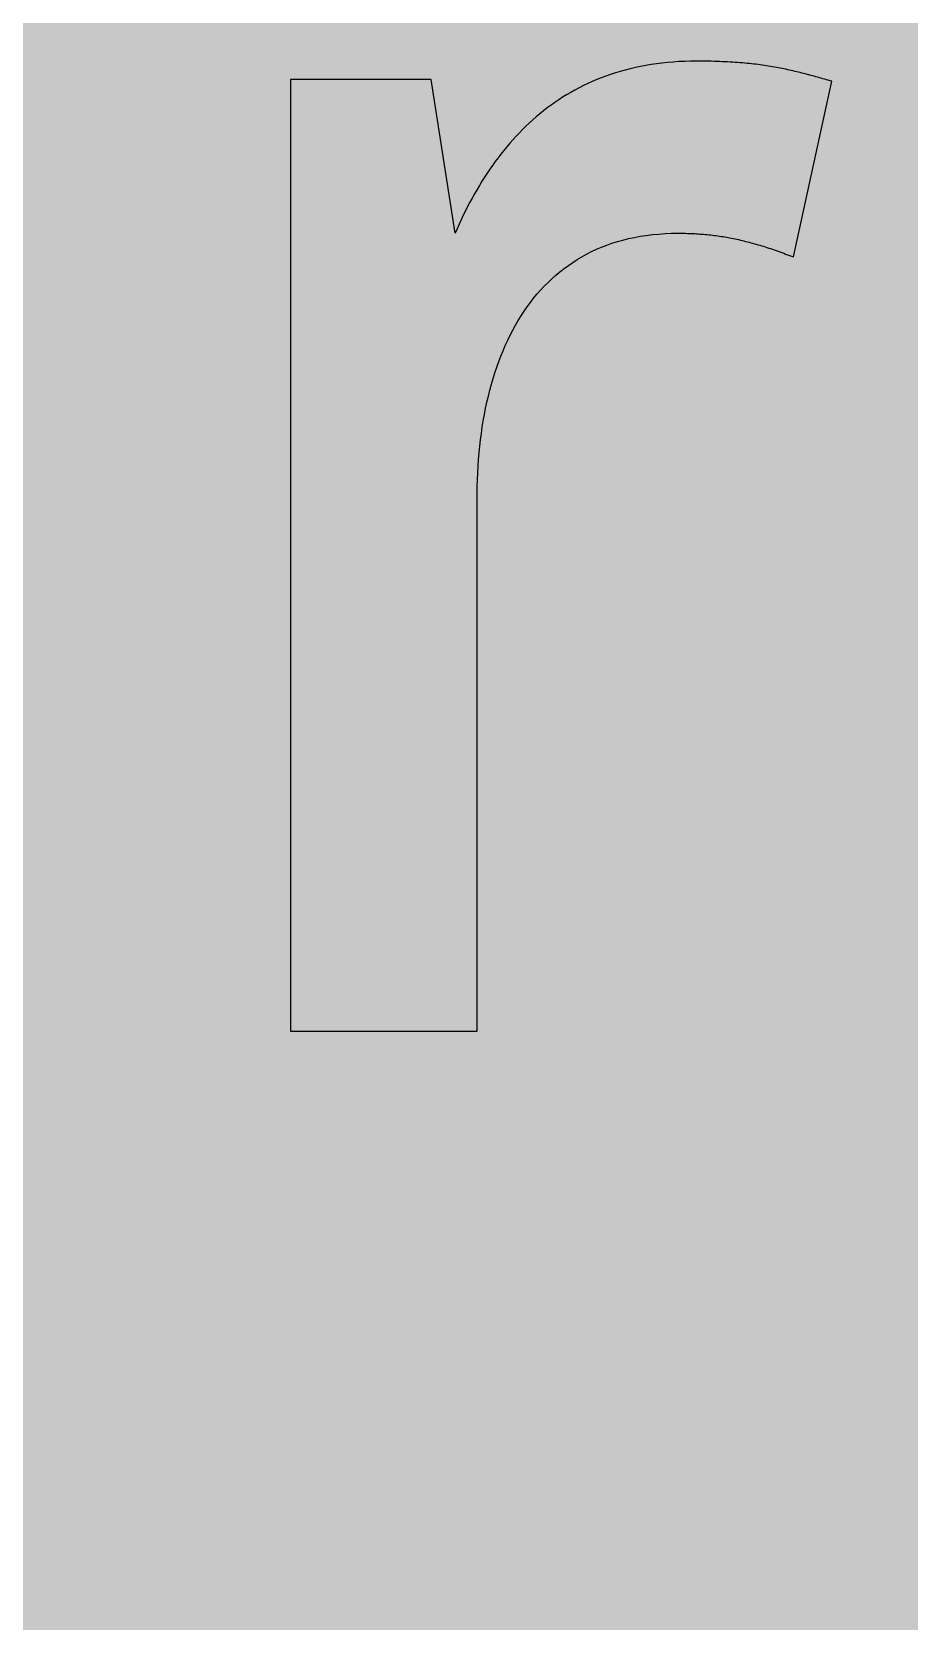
# Model space of a CAD drawing. Header units: millimetres. Extents: x 0 to 423, y 0 to 564.
# Drawn here: x 104.8 to 135.3, y 462.5 to 517.7 of the extents above; entities that cross this region are included whole.
import ezdxf

# ---------------------------------------------------------------- set-up
doc = ezdxf.new("R2010")
doc.units = ezdxf.units.MM

msp = doc.modelspace()

# ---------------------------------------------------------------- hatches: boundary and pattern name
for color, points in [(254, [(21.2189, 0.0537), (20.955, 0.0533), (20.6934, 0.0584), (20.4292, 0.066), (20.1676, 0.0787), (19.906, 0.094), (19.6469, 0.1118), (19.3853, 0.1321), (19.1262, 0.1549), (18.8671, 0.1829), (18.608, 0.2134), (18.349, 0.2464), (18.0924, 0.2845), (17.8359, 0.3251), (17.5793, 0.3683), (17.3253, 0.414), (17.0688, 0.4623), (16.8148, 0.5156), (16.5633, 0.5715), (16.3093, 0.6299), (16.0579, 0.6909), (15.809, 0.7544), (15.56, 0.823), (15.3111, 0.8941), (15.0622, 0.9677), (14.8158, 1.0439), (14.5694, 1.1227), (14.3256, 1.2065), (14.0818, 1.2903), (13.8379, 1.3792), (13.5966, 1.4707), (13.3579, 1.5672), (13.1191, 1.6637), (12.8803, 1.7628), (12.6441, 1.8669), (12.4079, 1.9736), (12.1742, 2.0803), (11.9405, 2.192), (11.7094, 2.3089), (11.4808, 2.4257), (11.2522, 2.5451), (11.0236, 2.6695), (10.7975, 2.794), (10.574, 2.9235), (10.3505, 3.0556), (10.1295, 3.1877), (9.9111, 3.3249), (9.6926, 3.4646), (9.4742, 3.6068), (9.2608, 3.7541), (9.0475, 3.9014), (8.8341, 4.0513), (8.6258, 4.2037), (8.4176, 4.3612), (8.2118, 4.5187), (8.0061, 4.6812), (7.8029, 4.8438), (7.6022, 5.0114), (7.4041, 5.1816), (7.206, 5.3518), (7.0129, 5.527), (6.8174, 5.7048), (6.6269, 5.8826), (6.4389, 6.0655), (6.2509, 6.2509), (6.0655, 6.4389), (5.8852, 6.6269), (5.7048, 6.8174), (5.527, 7.0104), (5.3518, 7.206), (5.1816, 7.4041), (5.0114, 7.6022), (4.8463, 7.8029), (4.6812, 8.0061), (4.5187, 8.2118), (4.3612, 8.4176), (4.2062, 8.6258), (4.0513, 8.8341), (3.9014, 9.0475), (3.7541, 9.2608), (3.6068, 9.4742), (3.4646, 9.6926), (3.3249, 9.9085), (3.1877, 10.1295), (3.0556, 10.3505), (2.9235, 10.574), (2.794, 10.7975), (2.6695, 11.0236), (2.5451, 11.2522), (2.4257, 11.4808), (2.3063, 11.7094), (2.192, 11.9405), (2.0803, 12.1742), (1.971, 12.4079), (1.8669, 12.6441), (1.7628, 12.8803), (1.6637, 13.1191), (1.5646, 13.3579), (1.4707, 13.5966), (1.3792, 13.8379), (1.2903, 14.0818), (1.2065, 14.3256), (1.1227, 14.5694), (1.0439, 14.8158), (0.9652, 15.0622), (0.8915, 15.3111), (0.823, 15.56), (0.7544, 15.809), (0.6883, 16.0604), (0.6274, 16.3119), (0.569, 16.5633), (0.5131, 16.8148), (0.4623, 17.0688), (0.4115, 17.3253), (0.3658, 17.5793), (0.3226, 17.8359), (0.2819, 18.0924), (0.2464, 18.3515), (0.2134, 18.608), (0.1829, 18.8671), (0.1549, 19.1262), (0.1295, 19.3878), (0.1092, 19.6469), (0.0914, 19.9085), (0.0762, 20.1701), (0.066, 20.4318), (0.0584, 20.6934), (0.0533, 20.955), (0.0508, 21.2192), (0.0522, 543.3314), (0.0533, 543.593), (0.0584, 543.8546), (0.066, 544.1188), (0.0762, 544.3804), (0.0914, 544.642), (0.1092, 544.9011), (0.1295, 545.1627), (0.1549, 545.4218), (0.1829, 545.6809), (0.2134, 545.94), (0.2464, 546.1991), (0.2819, 546.4556), (0.3226, 546.7121), (0.3658, 546.9687), (0.4115, 547.2227), (0.4623, 547.4792), (0.5131, 547.7332), (0.569, 547.9847), (0.6274, 548.2387), (0.6883, 548.4876), (0.7544, 548.7391), (0.823, 548.988), (0.8915, 549.2369), (0.9652, 549.4858), (1.0439, 549.7322), (1.1227, 549.9786), (1.2065, 550.2224), (1.2903, 550.4663), (1.3792, 550.7076), (1.4707, 550.9489), (1.5646, 551.1902), (1.6637, 551.4289), (1.7628, 551.6677), (1.8669, 551.9039), (1.971, 552.1401), (2.0803, 552.3738), (2.192, 552.6049), (2.3063, 552.8386), (2.4257, 553.0672), (2.5451, 553.2958), (2.6695, 553.5244), (2.794, 553.7505), (2.9235, 553.974), (3.0556, 554.1975), (3.1877, 554.4185), (3.3249, 554.6369), (3.4646, 554.8554), (3.6068, 555.0738), (3.7541, 555.2872), (3.9014, 555.5005), (4.0513, 555.7114), (4.2062, 555.9222), (4.3612, 556.1305), (4.5187, 556.3362), (4.6812, 556.5419), (4.8463, 556.7451), (5.0114, 556.9458), (5.1816, 557.1439), (5.3518, 557.342), (5.527, 557.5351), (5.7048, 557.7281), (5.8852, 557.9212), (6.0655, 558.1091), (6.2509, 558.2971), (6.4389, 558.4825), (6.6269, 558.6628), (6.8174, 558.8432), (7.0129, 559.021), (7.206, 559.1937), (7.4041, 559.3664), (7.6022, 559.5366), (7.8029, 559.7017), (8.0061, 559.8668), (8.2118, 560.0268), (8.4176, 560.1868), (8.6258, 560.3418), (8.8341, 560.4967), (9.0475, 560.6466), (9.2608, 560.7939), (9.4742, 560.9387), (9.6926, 561.0835), (9.9111, 561.2232), (10.1295, 561.3603), (10.3505, 561.4924), (10.574, 561.6245), (10.7975, 561.754), (11.0236, 561.8785), (11.2522, 562.0029), (11.4808, 562.1223), (11.7094, 562.2392), (11.9405, 562.356), (12.1742, 562.4678), (12.4079, 562.5744), (12.6441, 562.6811), (12.8803, 562.7853), (13.1191, 562.8843), (13.3579, 562.9834), (13.5966, 563.0774), (13.8379, 563.1688), (14.0818, 563.2577), (14.3256, 563.3415), (14.5694, 563.4253), (14.8158, 563.5041), (15.0622, 563.5803), (15.3111, 563.6539), (15.56, 563.7251), (15.809, 563.7936), (16.0579, 563.8571), (16.3093, 563.9206), (16.5633, 563.9791), (16.8148, 564.0349), (17.0688, 564.0857), (17.3253, 564.1365), (17.5793, 564.1823), (17.8359, 564.2254), (18.0924, 564.2635), (18.349, 564.3016), (18.608, 564.3347), (18.8671, 564.3651), (19.1262, 564.3931), (19.3853, 564.4185), (19.6469, 564.4388), (19.906, 564.4566), (20.1676, 564.4718), (20.4292, 564.482), (20.6934, 564.4896), (20.955, 564.4947), (21.2166, 564.4972), (402.2189, 564.4981), (402.4808, 564.4947), (402.7424, 564.4896), (403.0066, 564.482), (403.2682, 564.4718), (403.5298, 564.4566), (403.7889, 564.4388), (404.0505, 564.4185), (404.3096, 564.3931), (404.5687, 564.3651), (404.8277, 564.3347), (405.0868, 564.3016), (405.3434, 564.2635), (405.5999, 564.2254), (405.8564, 564.1823), (406.113, 564.1365), (406.367, 564.0857), (406.621, 564.0349), (406.875, 563.9791), (407.1264, 563.9206), (407.3779, 563.8571), (407.6268, 563.7936), (407.8783, 563.7251), (408.1272, 563.6539), (408.3736, 563.5803), (408.62, 563.5041), (408.8663, 563.4253), (409.1102, 563.3415), (409.354, 563.2577), (409.5979, 563.1688), (409.8392, 563.0774), (410.0805, 562.9834), (410.3192, 562.8843), (410.5554, 562.7853), (410.7942, 562.6811), (411.0279, 562.5744), (411.2616, 562.4678), (411.4952, 562.356), (411.7264, 562.2392), (411.9575, 562.1223), (412.1861, 562.0029), (412.4122, 561.8785), (412.6382, 561.754), (412.8643, 561.6245), (413.0853, 561.4924), (413.3063, 561.3603), (413.5272, 561.2232), (413.7457, 561.0835), (413.9616, 560.9387), (414.1775, 560.7939), (414.3908, 560.6466), (414.6017, 560.4967), (414.8125, 560.3418), (415.0208, 560.1868), (415.2265, 560.0268), (415.4297, 559.8668), (415.6329, 559.7017), (415.8336, 559.5366), (416.0342, 559.3664), (416.2298, 559.1937), (416.4254, 559.021), (416.6184, 558.8432), (416.8089, 558.6628), (416.9994, 558.4825), (417.1848, 558.2971), (417.3703, 558.1091), (417.5531, 557.9212), (417.7335, 557.7281), (417.9087, 557.5351), (418.084, 557.342), (418.2567, 557.1439), (418.4244, 556.9458), (418.592, 556.7451), (418.7546, 556.5419), (418.9171, 556.3362), (419.0746, 556.1305), (419.2321, 555.9222), (419.3845, 555.7114), (419.5369, 555.5005), (419.6842, 555.2872), (419.829, 555.0738), (419.9712, 554.8554), (420.1109, 554.6369), (420.2481, 554.4185), (420.3827, 554.1975), (420.5148, 553.974), (420.6418, 553.7505), (420.7688, 553.5244), (420.8907, 553.2958), (421.0126, 553.0672), (421.1295, 552.8386), (421.2438, 552.6049), (421.3555, 552.3738), (421.4647, 552.1401), (421.5689, 551.9039), (421.673, 551.6677), (421.7746, 551.4289), (421.8711, 551.1902), (421.9651, 550.9489), (422.0566, 550.7076), (422.1455, 550.4663), (422.2318, 550.2224), (422.3131, 549.9786), (422.3918, 549.7322), (422.4706, 549.4858), (422.5442, 549.2369), (422.6128, 548.988), (422.6814, 548.7391), (422.7449, 548.4876), (422.8084, 548.2387), (422.8668, 547.9847), (422.9227, 547.7332), (422.9735, 547.4792), (423.0243, 547.2227), (423.07, 546.9687), (423.1132, 546.7121), (423.1513, 546.4556), (423.1894, 546.1991), (423.2224, 545.94), (423.2529, 545.6809), (423.2808, 545.4218), (423.3037, 545.1627), (423.3266, 544.9011), (423.3443, 544.642), (423.357, 544.3804), (423.3697, 544.1188), (423.3774, 543.8546), (423.3824, 543.593), (423.385, 543.3314), (423.3855, 21.2203), (423.3824, 20.955), (423.3774, 20.6934), (423.3697, 20.4318), (423.357, 20.1701), (423.3443, 19.9085), (423.3266, 19.6469), (423.3037, 19.3878), (423.2808, 19.1262), (423.2529, 18.8671), (423.2224, 18.608), (423.1894, 18.3515), (423.1513, 18.0924), (423.1132, 17.8359), (423.07, 17.5793), (423.0243, 17.3253), (422.9735, 17.0688), (422.9227, 16.8148), (422.8668, 16.5633), (422.8084, 16.3119), (422.7449, 16.0604), (422.6814, 15.809), (422.6128, 15.56), (422.5442, 15.3111), (422.4706, 15.0622), (422.3918, 14.8158), (422.3131, 14.5694), (422.2318, 14.3256), (422.1455, 14.0818), (422.0566, 13.8379), (421.9651, 13.5966), (421.8711, 13.3579), (421.7746, 13.1191), (421.673, 12.8803), (421.5689, 12.6441), (421.4647, 12.4079), (421.3555, 12.1742), (421.2438, 11.9405), (421.1295, 11.7094), (421.0126, 11.4808), (420.8907, 11.2522), (420.7688, 11.0236), (420.6418, 10.7975), (420.5148, 10.574), (420.3827, 10.3505), (420.2481, 10.1295), (420.1109, 9.9085), (419.9712, 9.6926), (419.829, 9.4742), (419.6842, 9.2608), (419.5369, 9.0475), (419.3845, 8.8341), (419.2321, 8.6258), (419.0746, 8.4176), (418.9171, 8.2118), (418.7546, 8.0061), (418.592, 7.8029), (418.4244, 7.6022), (418.2567, 7.4041), (418.084, 7.206), (417.9087, 7.0104), (417.7335, 6.8174), (417.5531, 6.6269), (417.3703, 6.4389), (417.1848, 6.2509), (416.9994, 6.0655), (416.8089, 5.8826), (416.6184, 5.7048), (416.4254, 5.527), (416.2298, 5.3518), (416.0342, 5.1816), (415.8336, 5.0114), (415.6329, 4.8438), (415.4297, 4.6812), (415.2265, 4.5187), (415.0208, 4.3612), (414.8125, 4.2037), (414.6017, 4.0513), (414.3908, 3.9014), (414.1775, 3.7541), (413.9616, 3.6068), (413.7457, 3.4646), (413.5272, 3.3249), (413.3063, 3.1877), (413.0853, 3.0556), (412.8643, 2.9235), (412.6382, 2.794), (412.4122, 2.6695), (412.1861, 2.5451), (411.9575, 2.4257), (411.7264, 2.3089), (411.4952, 2.192), (411.2616, 2.0803), (411.0279, 1.9736), (410.7942, 1.8669), (410.5554, 1.7628), (410.3192, 1.6637), (410.0805, 1.5672), (409.8392, 1.4707), (409.5979, 1.3792), (409.354, 1.2903), (409.1102, 1.2065), (408.8663, 1.1227), (408.62, 1.0439), (408.3736, 0.9677), (408.1272, 0.8941), (407.8783, 0.823), (407.6268, 0.7544), (407.3779, 0.6909), (407.1264, 0.6299), (406.875, 0.5715), (406.621, 0.5156), (406.367, 0.4623), (406.113, 0.414), (405.8564, 0.3683), (405.5999, 0.3251), (405.3434, 0.2845), (405.0868, 0.2464), (404.8277, 0.2134), (404.5687, 0.1829), (404.3096, 0.1549), (404.0505, 0.1321), (403.7889, 0.1118), (403.5298, 0.094), (403.2682, 0.0787), (403.0066, 0.066), (402.7424, 0.0584), (402.4808, 0.0533), (402.2166, 0.0533)]), (59, [(127.2716, 510.691), (127.3353, 510.6899), (127.4013, 510.6899), (127.4648, 510.6873), (127.5283, 510.6873), (127.5944, 510.6848), (127.6579, 510.6822), (127.7214, 510.6797), (127.7823, 510.6772), (127.8458, 510.6746), (127.9093, 510.6721), (127.9703, 510.667), (128.0338, 510.6619), (128.0947, 510.6568), (128.1557, 510.6518), (128.2192, 510.6467), (128.2802, 510.6416), (128.3411, 510.634), (128.4021, 510.6289), (128.463, 510.6213), (128.524, 510.6137), (128.5824, 510.606), (128.6434, 510.5984), (128.7043, 510.5883), (128.7653, 510.5806), (128.8263, 510.5705), (128.8847, 510.5603), (128.9456, 510.5502), (129.0066, 510.54), (129.065, 510.5273), (129.126, 510.5171), (129.1869, 510.5044), (129.2479, 510.4917), (129.3063, 510.479), (129.3673, 510.4663), (129.4282, 510.4511), (129.4892, 510.4384), (129.5476, 510.4232), (129.6086, 510.4079), (129.6695, 510.3927), (129.7305, 510.3774), (129.7915, 510.3597), (129.855, 510.3444), (129.9159, 510.3266), (129.9769, 510.3089), (130.0378, 510.2911), (130.1013, 510.2733), (130.1623, 510.2555), (130.2258, 510.2352), (130.2893, 510.2149), (130.3528, 510.1946), (130.4163, 510.1742), (130.4798, 510.1539), (130.5433, 510.1311), (130.6068, 510.1107), (130.6728, 510.0879), (130.7363, 510.065), (130.8024, 510.0422), (130.8684, 510.0168), (130.9345, 509.9939), (131.0005, 509.9685), (131.0665, 509.9431), (131.1351, 509.9177), (131.2012, 509.8923), (131.2697, 509.8669), (132.606, 515.9622), (132.5423, 515.9781), (132.4813, 515.9959), (132.4178, 516.0137), (132.3569, 516.0315), (132.2959, 516.0493), (132.2349, 516.067), (132.174, 516.0823), (132.113, 516.1001), (132.0521, 516.1178), (131.9936, 516.1331), (131.9327, 516.1509), (131.8717, 516.1661), (131.8108, 516.1839), (131.7498, 516.1991), (131.6888, 516.2144), (131.6279, 516.2321), (131.5669, 516.2474), (131.506, 516.2626), (131.445, 516.2779), (131.384, 516.2931), (131.3231, 516.3058), (131.2596, 516.321), (131.1961, 516.3363), (131.1351, 516.349), (131.0716, 516.3642), (131.0081, 516.3769), (130.9421, 516.3896), (130.8786, 516.4023), (130.8125, 516.4176), (130.7465, 516.4277), (130.6805, 516.4404), (130.6119, 516.4531), (130.5433, 516.4658), (130.4747, 516.476), (130.4061, 516.4887), (130.335, 516.4988), (130.2639, 516.509), (130.1928, 516.5192), (130.1191, 516.5293), (130.0455, 516.5395), (129.9693, 516.5496), (129.8956, 516.5573), (129.8169, 516.5649), (129.7407, 516.575), (129.6594, 516.5827), (129.5806, 516.5903), (129.4994, 516.5979), (129.4155, 516.603), (129.3317, 516.6106), (129.2479, 516.6157), (129.1615, 516.6233), (129.0726, 516.6284), (128.9837, 516.6335), (128.8948, 516.636), (128.8034, 516.6411), (128.7094, 516.6462), (128.6129, 516.6487), (128.5189, 516.6512), (128.4199, 516.6538), (128.3208, 516.6563), (128.2192, 516.6563), (128.1151, 516.6589), (128.0109, 516.6589), (127.9042, 516.6589), (127.6985, 516.6563), (127.4953, 516.6512), (127.2921, 516.6436), (127.094, 516.6284), (126.8984, 516.6131), (126.7054, 516.5928), (126.5174, 516.5674), (126.3294, 516.542), (126.144, 516.509), (125.9611, 516.476), (125.7833, 516.4379), (125.6055, 516.3972), (125.4328, 516.3515), (125.2601, 516.3058), (125.0925, 516.255), (124.9248, 516.1991), (124.7623, 516.1432), (124.5997, 516.0823), (124.4422, 516.0188), (124.2847, 515.9527), (124.1323, 515.8842), (123.9799, 515.8105), (123.8301, 515.7368), (123.6853, 515.6581), (123.5405, 515.5768), (123.3983, 515.493), (123.2586, 515.4066), (123.1214, 515.3177), (122.9868, 515.2263), (122.8547, 515.1323), (122.7226, 515.0358), (122.5956, 514.9367), (122.4686, 514.8351), (122.3442, 514.731), (122.2223, 514.6243), (122.1029, 514.5151), (121.986, 514.4059), (121.8692, 514.2916), (121.7574, 514.1747), (121.6457, 514.0579), (121.5365, 513.9385), (121.4272, 513.8166), (121.3231, 513.6921), (121.219, 513.5651), (121.1174, 513.4381), (121.0183, 513.3086), (120.9192, 513.1765), (120.8227, 513.0419), (120.7287, 512.9073), (120.6373, 512.7701), (120.5459, 512.6304), (120.457, 512.4907), (120.3706, 512.3485), (120.2868, 512.2037), (120.203, 512.0589), (120.1191, 511.9116), (120.0404, 511.7643), (119.9617, 511.6144), (119.8855, 511.4646), (119.8093, 511.3122), (119.7356, 511.1572), (119.6619, 511.0023), (119.5934, 510.8473), (119.5222, 510.6899), (118.6988, 516.0254), (113.8093, 516.0254), (113.8093, 483.0064), (120.2863, 483.0064), (120.2863, 501.4211), (120.2868, 501.6602), (120.2919, 501.8989), (120.2995, 502.1351), (120.3096, 502.3714), (120.3223, 502.605), (120.3401, 502.8362), (120.3579, 503.0673), (120.3808, 503.2959), (120.4087, 503.5194), (120.4366, 503.743), (120.4697, 503.9665), (120.5052, 504.1849), (120.5433, 504.4008), (120.5865, 504.6167), (120.6322, 504.8275), (120.6805, 505.0384), (120.7313, 505.2441), (120.7872, 505.4498), (120.8456, 505.6505), (120.9065, 505.8486), (120.9726, 506.0442), (121.0412, 506.2372), (121.1148, 506.4252), (121.1885, 506.6132), (121.2672, 506.796), (121.351, 506.9764), (121.4374, 507.1516), (121.5263, 507.3269), (121.6203, 507.4945), (121.7168, 507.6622), (121.8159, 507.8247), (121.92, 507.9822), (122.0267, 508.1372), (122.1384, 508.2896), (122.2527, 508.4369), (122.3721, 508.5817), (122.494, 508.7188), (122.621, 508.856), (122.7506, 508.9855), (122.8827, 509.1125), (123.0198, 509.2344), (123.1621, 509.3538), (123.3068, 509.4656), (123.4567, 509.5748), (123.6091, 509.6789), (123.764, 509.7805), (123.9241, 509.8745), (124.0892, 509.9634), (124.2568, 510.0498), (124.4295, 510.1311), (124.6073, 510.2047), (124.7877, 510.2758), (124.9705, 510.3393), (125.1585, 510.4003), (125.3515, 510.4536), (125.5471, 510.5019), (125.7478, 510.5451), (125.9535, 510.5832), (126.1618, 510.6162), (126.3752, 510.6416), (126.5936, 510.6619), (126.8146, 510.6772), (127.0406, 510.6873), (127.2692, 510.6899)])]:
    msp.add_hatch(color=color).paths.add_polyline_path(points)

# ---------------------------------------------------------------- linework, layer by layer
at = {"color": 59}
msp.add_lwpolyline([(127.2716, 510.691), (127.3353, 510.6899), (127.4013, 510.6899), (127.4648, 510.6873), (127.5283, 510.6873), (127.5944, 510.6848), (127.6579, 510.6822), (127.7214, 510.6797), (127.7823, 510.6772), (127.8458, 510.6746), (127.9093, 510.6721), (127.9703, 510.667), (128.0338, 510.6619), (128.0947, 510.6568), (128.1557, 510.6518), (128.2192, 510.6467), (128.2802, 510.6416), (128.3411, 510.634), (128.4021, 510.6289), (128.463, 510.6213), (128.524, 510.6137), (128.5824, 510.606), (128.6434, 510.5984), (128.7043, 510.5883), (128.7653, 510.5806), (128.8263, 510.5705), (128.8847, 510.5603), (128.9456, 510.5502), (129.0066, 510.54), (129.065, 510.5273), (129.126, 510.5171), (129.1869, 510.5044), (129.2479, 510.4917), (129.3063, 510.479), (129.3673, 510.4663), (129.4282, 510.4511), (129.4892, 510.4384), (129.5476, 510.4232), (129.6086, 510.4079), (129.6695, 510.3927), (129.7305, 510.3774), (129.7915, 510.3597), (129.855, 510.3444), (129.9159, 510.3266), (129.9769, 510.3089), (130.0378, 510.2911), (130.1013, 510.2733), (130.1623, 510.2555), (130.2258, 510.2352), (130.2893, 510.2149), (130.3528, 510.1946), (130.4163, 510.1742), (130.4798, 510.1539), (130.5433, 510.1311), (130.6068, 510.1107), (130.6728, 510.0879), (130.7363, 510.065), (130.8024, 510.0422), (130.8684, 510.0168), (130.9345, 509.9939), (131.0005, 509.9685), (131.0665, 509.9431), (131.1351, 509.9177), (131.2012, 509.8923), (131.2697, 509.8669), (132.606, 515.9622), (132.5423, 515.9781), (132.4813, 515.9959), (132.4178, 516.0137), (132.3569, 516.0315), (132.2959, 516.0493), (132.2349, 516.067), (132.174, 516.0823), (132.113, 516.1001), (132.0521, 516.1178), (131.9936, 516.1331), (131.9327, 516.1509), (131.8717, 516.1661), (131.8108, 516.1839), (131.7498, 516.1991), (131.6888, 516.2144), (131.6279, 516.2321), (131.5669, 516.2474), (131.506, 516.2626), (131.445, 516.2779), (131.384, 516.2931), (131.3231, 516.3058), (131.2596, 516.321), (131.1961, 516.3363), (131.1351, 516.349), (131.0716, 516.3642), (131.0081, 516.3769), (130.9421, 516.3896), (130.8786, 516.4023), (130.8125, 516.4176), (130.7465, 516.4277), (130.6805, 516.4404), (130.6119, 516.4531), (130.5433, 516.4658), (130.4747, 516.476), (130.4061, 516.4887), (130.335, 516.4988), (130.2639, 516.509), (130.1928, 516.5192), (130.1191, 516.5293), (130.0455, 516.5395), (129.9693, 516.5496), (129.8956, 516.5573), (129.8169, 516.5649), (129.7407, 516.575), (129.6594, 516.5827), (129.5806, 516.5903), (129.4994, 516.5979), (129.4155, 516.603), (129.3317, 516.6106), (129.2479, 516.6157), (129.1615, 516.6233), (129.0726, 516.6284), (128.9837, 516.6335), (128.8948, 516.636), (128.8034, 516.6411), (128.7094, 516.6462), (128.6129, 516.6487), (128.5189, 516.6512), (128.4199, 516.6538), (128.3208, 516.6563), (128.2192, 516.6563), (128.1151, 516.6589), (128.0109, 516.6589), (127.9042, 516.6589), (127.6985, 516.6563), (127.4953, 516.6512), (127.2921, 516.6436), (127.094, 516.6284), (126.8984, 516.6131), (126.7054, 516.5928), (126.5174, 516.5674), (126.3294, 516.542), (126.144, 516.509), (125.9611, 516.476), (125.7833, 516.4379), (125.6055, 516.3972), (125.4328, 516.3515), (125.2601, 516.3058), (125.0925, 516.255), (124.9248, 516.1991), (124.7623, 516.1432), (124.5997, 516.0823), (124.4422, 516.0188), (124.2847, 515.9527), (124.1323, 515.8842), (123.9799, 515.8105), (123.8301, 515.7368), (123.6853, 515.6581), (123.5405, 515.5768), (123.3983, 515.493), (123.2586, 515.4066), (123.1214, 515.3177), (122.9868, 515.2263), (122.8547, 515.1323), (122.7226, 515.0358), (122.5956, 514.9367), (122.4686, 514.8351), (122.3442, 514.731), (122.2223, 514.6243), (122.1029, 514.5151), (121.986, 514.4059), (121.8692, 514.2916), (121.7574, 514.1747), (121.6457, 514.0579), (121.5365, 513.9385), (121.4272, 513.8166), (121.3231, 513.6921), (121.219, 513.5651), (121.1174, 513.4381), (121.0183, 513.3086), (120.9192, 513.1765), (120.8227, 513.0419), (120.7287, 512.9073), (120.6373, 512.7701), (120.5459, 512.6304), (120.457, 512.4907), (120.3706, 512.3485), (120.2868, 512.2037), (120.203, 512.0589), (120.1191, 511.9116), (120.0404, 511.7643), (119.9617, 511.6144), (119.8855, 511.4646), (119.8093, 511.3122), (119.7356, 511.1572), (119.6619, 511.0023), (119.5934, 510.8473), (119.5222, 510.6899), (118.6988, 516.0254), (113.8093, 516.0254), (113.8093, 483.0064), (120.2863, 483.0064), (120.2863, 501.4211), (120.2868, 501.6602), (120.2919, 501.8989), (120.2995, 502.1351), (120.3096, 502.3714), (120.3223, 502.605), (120.3401, 502.8362), (120.3579, 503.0673), (120.3808, 503.2959), (120.4087, 503.5194), (120.4366, 503.743), (120.4697, 503.9665), (120.5052, 504.1849), (120.5433, 504.4008), (120.5865, 504.6167), (120.6322, 504.8275), (120.6805, 505.0384), (120.7313, 505.2441), (120.7872, 505.4498), (120.8456, 505.6505), (120.9065, 505.8486), (120.9726, 506.0442), (121.0412, 506.2372), (121.1148, 506.4252), (121.1885, 506.6132), (121.2672, 506.796), (121.351, 506.9764), (121.4374, 507.1516), (121.5263, 507.3269), (121.6203, 507.4945), (121.7168, 507.6622), (121.8159, 507.8247), (121.92, 507.9822), (122.0267, 508.1372), (122.1384, 508.2896), (122.2527, 508.4369), (122.3721, 508.5817), (122.494, 508.7188), (122.621, 508.856), (122.7506, 508.9855), (122.8827, 509.1125), (123.0198, 509.2344), (123.1621, 509.3538), (123.3068, 509.4656), (123.4567, 509.5748), (123.6091, 509.6789), (123.764, 509.7805), (123.9241, 509.8745), (124.0892, 509.9634), (124.2568, 510.0498), (124.4295, 510.1311), (124.6073, 510.2047), (124.7877, 510.2758), (124.9705, 510.3393), (125.1585, 510.4003), (125.3515, 510.4536), (125.5471, 510.5019), (125.7478, 510.5451), (125.9535, 510.5832), (126.1618, 510.6162), (126.3752, 510.6416), (126.5936, 510.6619), (126.8146, 510.6772), (127.0406, 510.6873), (127.2692, 510.6899), (127.2716, 510.691)], dxfattribs=at)

doc.saveas('drawing.dxf')
